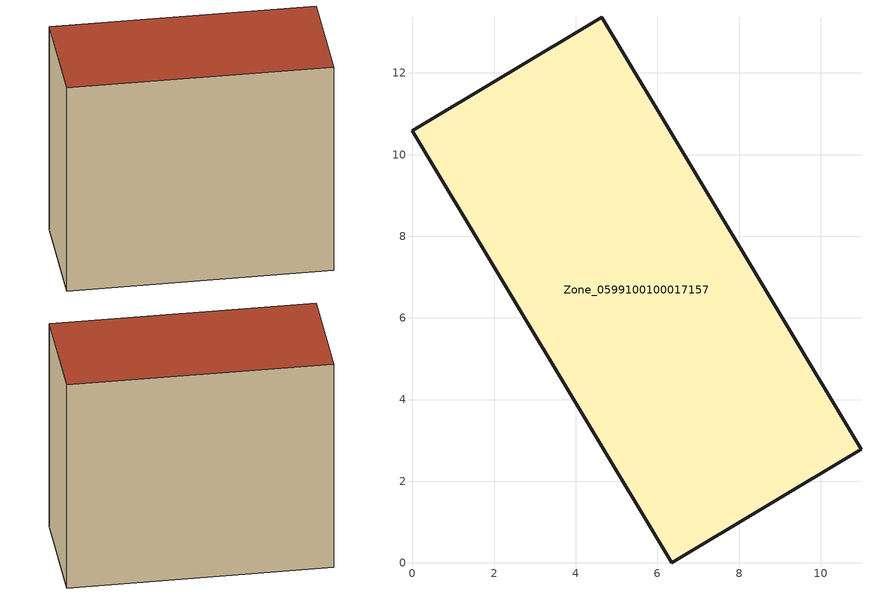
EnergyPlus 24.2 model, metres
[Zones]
Zone_0599100100017157
 floor ground (C_G): 10.99,2.78 6.35,0 0,10.59 4.63,13.37 z1.58
 wall outside (C_F): 6.35,0 10.99,2.78 4.63,13.37 0,10.59 6.35,0 z1.58:12.48
 roof outside (C_R): 4.63,13.37 0,10.59 6.35,0 10.99,2.78 z12.48
[BUILDING]
Pand.0599100100017157: North Axis=0; Terrain=City; Loads Convergence Tolerance Value=0.04; Temperature Convergence Tolerance Value=0.4; Solar Distribution=FullExterior; Maximum Number of Warmup Days=25; Minimum Number of Warmup Days=1
[Site:Location]
Rotterdam.The.Hague.AP_ZH_NLD Design_Conditions: Latitude=51.96; Longitude=4.45; Time Zone=1; Elevation=-4.5
[SITE:GROUNDTEMPERATURE:BUILDINGSURFACE]
18, 18, 18, 18, 18, 18, 18, 18, 18, 18, 18, 18
[MATERIAL] Thermal Absorptance=0.9; Solar Absorptance=0.7; Visible Absorptance=0.7
Name | Roughness | Thickness | Conductivity | Density | Specific Heat
G.TI.2015-2018 | MediumSmooth | 0.15 | 0.0428571 | 540 | 1210
F.TI.2015-2018 | Rough | 0.3 | 0.0666667 | 1920 | 840
R.TI.2015-2018 | MediumRough | 0.2 | 0.0333333 | 1500 | 1000
[CONSTRUCTION]
C_G: G.TI.2015-2018
C_F: F.TI.2015-2018
C_R: R.TI.2015-2018
[ZONE]
Zone_0599100100017157: Type=1; Multiplier=1; Ceiling Height=Autocalculate; Volume=Autocalculate; Floor Area=autocalculate; Part of Total Floor Area=Yes
[ZONEINFILTRATION:DESIGNFLOWRATE]
Infil_Zone_0599100100017157: Zone or ZoneList or Space or SpaceList=Zone_0599100100017157; Schedule=AlwaysOn; Design Flow Rate Calculation Method=Flow/Area; Flow Rate per Floor Area=0.0015; Constant Term Coefficient=1; Temperature Term Coefficient=0; Velocity Term Coefficient=0; Velocity Squared Term Coefficient=0
[HVACTEMPLATE:ZONE:IDEALLOADSAIRSYSTEM]
Zone_0599100100017157: Maximum Heating Supply Air Temperature=50; Minimum Cooling Supply Air Temperature=13; Maximum Heating Supply Air Humidity Ratio=0.0156; Minimum Cooling Supply Air Humidity Ratio=0.0077; Heating Limit=NoLimit; Cooling Limit=NoLimit; Dehumidification Control Type=ConstantSensibleHeatRatio; Cooling Sensible Heat Ratio=0.7; Dehumidification Setpoint=60; Humidification Control Type=None; Humidification Setpoint=30; Outdoor Air Method=None; Outdoor Air Flow Rate per Person=0.00944; Outdoor Air Flow Rate per Zone Floor Area=0; Outdoor Air Flow Rate per Zone=0; Demand Controlled Ventilation Type=None; Outdoor Air Economizer Type=NoEconomizer; Heat Recovery Type=None; Sensible Heat Recovery Effectiveness=0.7; Latent Heat Recovery Effectiveness=0.65
[ZONECONTROL:THERMOSTAT]
ThermostatControl_Zone_0599100100017157: Zone or ZoneList=Zone_0599100100017157; Control Type Schedule=DualSetpointControlType; Control 1=Thermostat_Zone_0599100100017157; Temperature Difference Between Cutout And Setpoint=0
[THERMOSTATSETPOINT:DUALSETPOINT]
Thermostat_Zone_0599100100017157: Heating Setpoint Temperature Schedule=HeatingSetpoint_Zone_0599100100017157; Cooling Setpoint Temperature Schedule=CoolingSetpoint_Zone_0599100100017157
[SCHEDULE:COMPACT]
HeatingSetpoint_Zone_0599100100017157: Through: 12/31, For: AllDays, Until: 24:00, 21
CoolingSetpoint_Zone_0599100100017157: Through: 12/31, For: AllDays, Until: 24:00, 24
DualSetpointControlType: Through: 12/31, For: AllDays, Until: 24:00, 4
AlwaysOn: Through: 12/31, For: AllDays, Until: 24:00, 1
